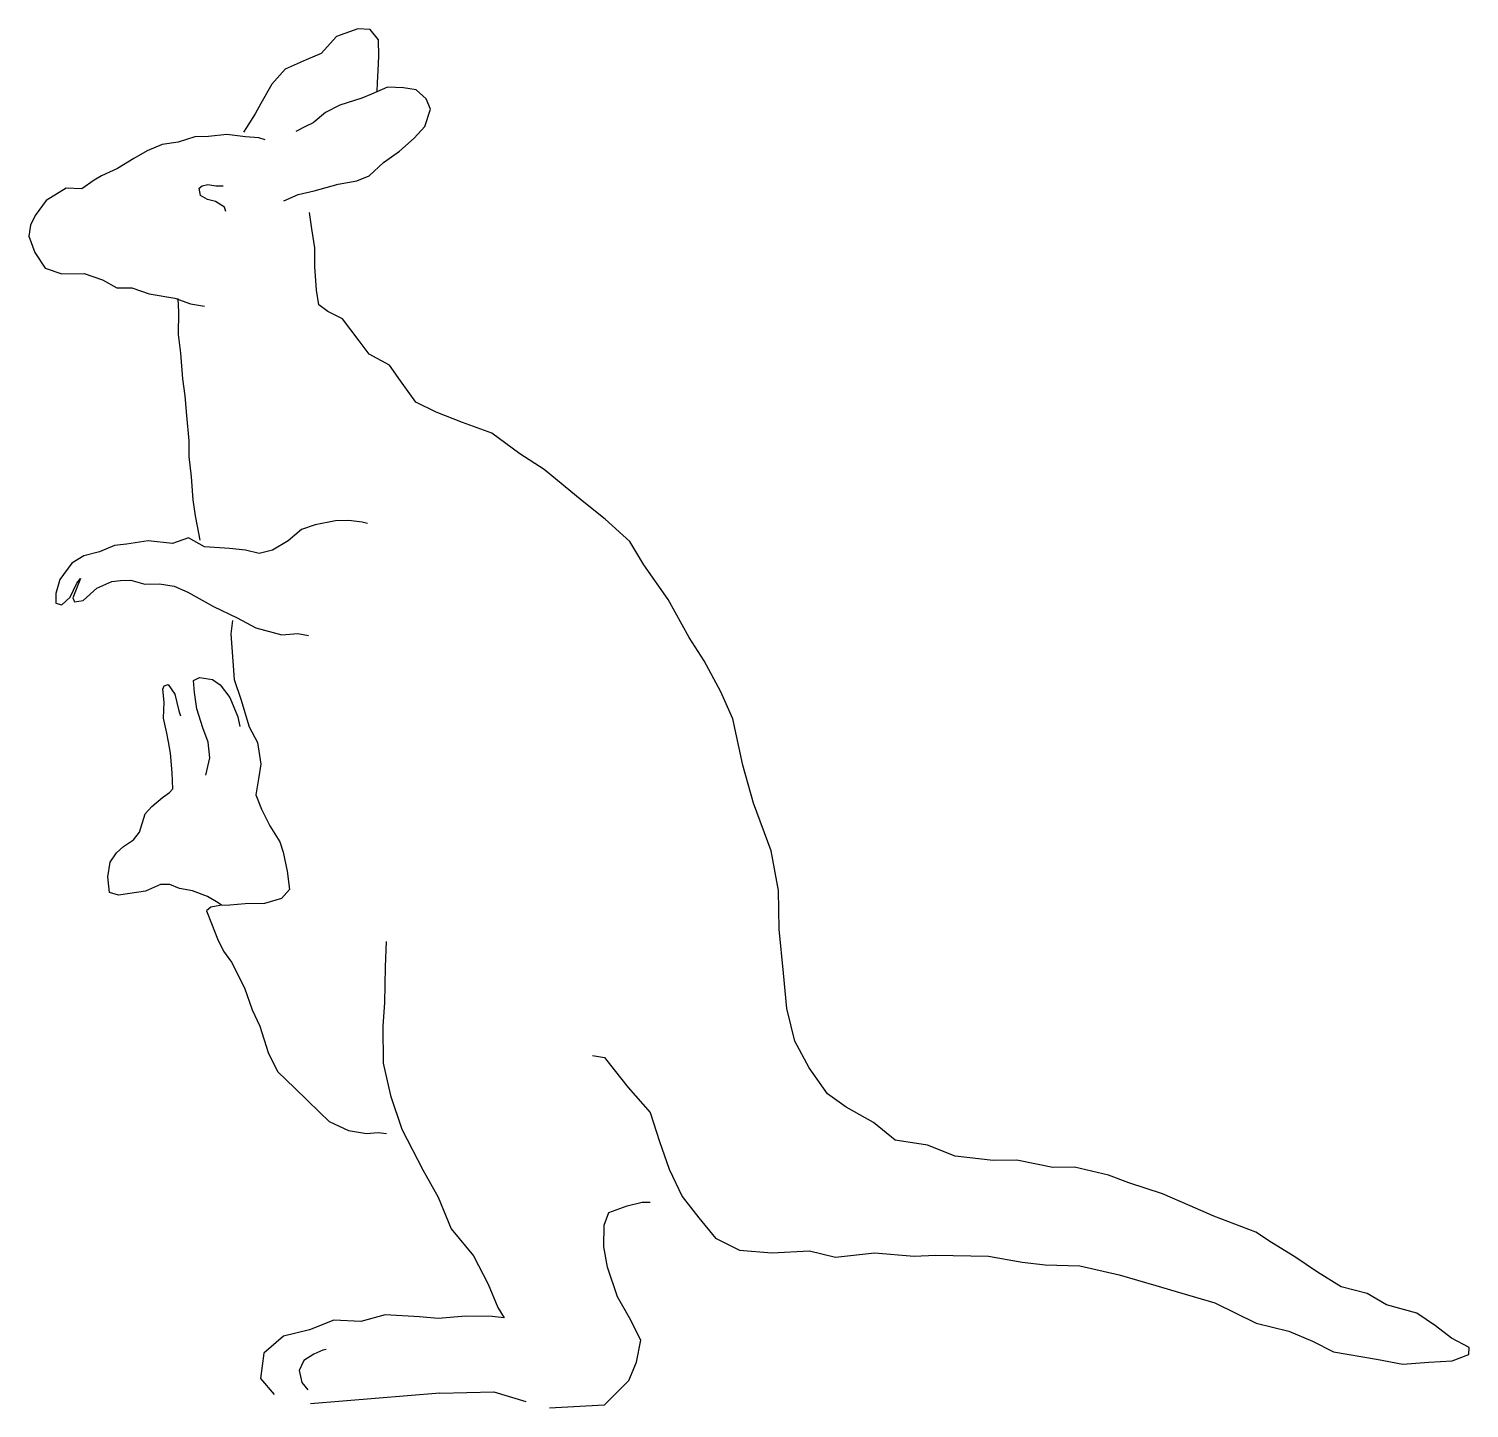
# Model space of a CAD drawing. Header units: millimetres. Extents: x -1477.79 to -1475.91, y 1770.34 to 1772.14.
import ezdxf

# ---------------------------------------------------------------- set-up
doc = ezdxf.new("R2010")
doc.units = ezdxf.units.MM
doc.header["$LTSCALE"] = 10
doc.layers.add('Animais', color=2, linetype='Continuous')

msp = doc.modelspace()

# ---------------------------------------------------------------- linework, layer by layer
at = {"layer": 'Animais'}
for p, q in [((-1477.3848, 1772.1293), (-1477.405, 1772.1071)), ((-1477.3569, 1772.1391), (-1477.3848, 1772.1293)), ((-1477.3408, 1772.1384), (-1477.3569, 1772.1391)), ((-1477.3303, 1772.1247), (-1477.3408, 1772.1384)), ((-1477.3296, 1772.1037), (-1477.3303, 1772.1247)), ((-1477.4245, 1772.0986), (-1477.4517, 1772.0865)), ((-1477.405, 1772.1071), (-1477.4245, 1772.0986)), ((-1477.3304, 1772.085), (-1477.3296, 1772.1037)), ((-1477.4517, 1772.0865), (-1477.469, 1772.0669)), ((-1477.3316, 1772.0689), (-1477.3304, 1772.085)), ((-1477.469, 1772.0669), (-1477.4834, 1772.042)), ((-1477.3393, 1772.0541), (-1477.3518, 1772.0488)), ((-1477.3186, 1772.063), (-1477.3393, 1772.0541)), ((-1477.3317, 1772.0573), (-1477.3316, 1772.0689)), ((-1477.2977, 1772.0621), (-1477.3186, 1772.063)), ((-1477.281, 1772.0596), (-1477.2977, 1772.0621)), ((-1477.2681, 1772.048), (-1477.281, 1772.0596)), ((-1477.4834, 1772.042), (-1477.4909, 1772.0283)), ((-1477.3806, 1772.0398), (-1477.3991, 1772.03)), ((-1477.3518, 1772.0488), (-1477.3806, 1772.0398)), ((-1477.2697, 1772.012), (-1477.2624, 1772.0345)), ((-1477.2624, 1772.0345), (-1477.2681, 1772.048)), ((-1477.4909, 1772.0283), (-1477.5023, 1772.0108)), ((-1477.4154, 1772.0168), (-1477.4254, 1772.012)), ((-1477.3991, 1772.03), (-1477.4154, 1772.0168)), ((-1477.5696, 1771.9986), (-1477.5913, 1771.9916)), ((-1477.5515, 1771.999), (-1477.5696, 1771.9986)), ((-1477.5276, 1772.0015), (-1477.5515, 1771.999)), ((-1477.5033, 1771.9986), (-1477.5276, 1772.0015)), ((-1477.5023, 1772.0108), (-1477.506, 1772.0047)), ((-1477.486, 1771.9973), (-1477.5033, 1771.9986)), ((-1477.478, 1771.9946), (-1477.486, 1771.9973)), ((-1477.4254, 1772.012), (-1477.438, 1772.0055)), ((-1477.3026, 1771.9797), (-1477.2838, 1771.9969)), ((-1477.2838, 1771.9969), (-1477.2697, 1772.012)), ((-1477.6315, 1771.98), (-1477.6488, 1771.9703)), ((-1477.6119, 1771.9884), (-1477.6315, 1771.98)), ((-1477.5913, 1771.9916), (-1477.6119, 1771.9884)), ((-1477.3235, 1771.965), (-1477.3026, 1771.9797)), ((-1477.6488, 1771.9703), (-1477.6702, 1771.9573)), ((-1477.3423, 1771.9478), (-1477.3235, 1771.965)), ((-1477.7006, 1771.9418), (-1477.7168, 1771.9308)), ((-1477.691, 1771.9477), (-1477.7006, 1771.9418)), ((-1477.6702, 1771.9573), (-1477.691, 1771.9477)), ((-1477.3828, 1771.9368), (-1477.3583, 1771.941)), ((-1477.3583, 1771.941), (-1477.3423, 1771.9478)), ((-1477.737, 1771.9317), (-1477.7633, 1771.9155)), ((-1477.7168, 1771.9308), (-1477.737, 1771.9317)), ((-1477.5639, 1771.9317), (-1477.5597, 1771.9344)), ((-1477.5619, 1771.9222), (-1477.5639, 1771.9317)), ((-1477.553, 1771.9167), (-1477.5619, 1771.9222)), ((-1477.5597, 1771.9344), (-1477.5526, 1771.9364)), ((-1477.5526, 1771.9364), (-1477.5423, 1771.9348)), ((-1477.5423, 1771.9348), (-1477.5324, 1771.9348)), ((-1477.4536, 1771.9151), (-1477.4347, 1771.9235)), ((-1477.4347, 1771.9235), (-1477.4141, 1771.9279)), ((-1477.4141, 1771.9279), (-1477.3828, 1771.9368)), ((-1477.7633, 1771.9155), (-1477.7776, 1771.8959)), ((-1477.5425, 1771.9144), (-1477.553, 1771.9167)), ((-1477.5308, 1771.9068), (-1477.5425, 1771.9144)), ((-1477.5292, 1771.901), (-1477.5308, 1771.9068)), ((-1477.7834, 1771.8834), (-1477.7858, 1771.8689)), ((-1477.7776, 1771.8959), (-1477.7834, 1771.8834)), ((-1477.4169, 1771.8786), (-1477.4201, 1771.8997)), ((-1477.7858, 1771.8689), (-1477.7781, 1771.8476)), ((-1477.4133, 1771.8539), (-1477.4169, 1771.8786)), ((-1477.7781, 1771.8476), (-1477.7643, 1771.8272)), ((-1477.4133, 1771.8296), (-1477.4133, 1771.8539)), ((-1477.7643, 1771.8272), (-1477.7427, 1771.8199)), ((-1477.4111, 1771.7987), (-1477.4133, 1771.8296)), ((-1477.7427, 1771.8199), (-1477.7136, 1771.8204)), ((-1477.7136, 1771.8204), (-1477.6896, 1771.8123)), ((-1477.6896, 1771.8123), (-1477.6713, 1771.8016)), ((-1477.6713, 1771.8016), (-1477.6516, 1771.8019)), ((-1477.6516, 1771.8019), (-1477.6288, 1771.7939)), ((-1477.6288, 1771.7939), (-1477.5953, 1771.7883)), ((-1477.4079, 1771.7795), (-1477.4111, 1771.7987)), ((-1477.5953, 1771.7883), (-1477.5752, 1771.781)), ((-1477.5918, 1771.7877), (-1477.5908, 1771.7701)), ((-1477.5752, 1771.781), (-1477.5568, 1771.7779)), ((-1477.3962, 1771.7708), (-1477.4079, 1771.7795)), ((-1477.3769, 1771.7612), (-1477.3962, 1771.7708)), ((-1477.5908, 1771.7701), (-1477.591, 1771.741)), ((-1477.3553, 1771.7328), (-1477.3769, 1771.7612)), ((-1477.591, 1771.741), (-1477.588, 1771.7165)), ((-1477.3422, 1771.7154), (-1477.3553, 1771.7328)), ((-1477.588, 1771.7165), (-1477.5854, 1771.6834)), ((-1477.3156, 1771.7009), (-1477.3422, 1771.7154)), ((-1477.3013, 1771.6805), (-1477.3156, 1771.7009)), ((-1477.5854, 1771.6834), (-1477.5824, 1771.6611)), ((-1477.2816, 1771.6529), (-1477.3013, 1771.6805)), ((-1477.5824, 1771.6611), (-1477.5805, 1771.6355)), ((-1477.255, 1771.64), (-1477.2816, 1771.6529)), ((-1477.2207, 1771.6264), (-1477.255, 1771.64)), ((-1477.5805, 1771.6355), (-1477.5774, 1771.6026)), ((-1477.1823, 1771.6124), (-1477.2207, 1771.6264)), ((-1477.5774, 1771.6026), (-1477.5771, 1771.5819)), ((-1477.1459, 1771.5857), (-1477.1823, 1771.6124)), ((-1477.1141, 1771.5651), (-1477.1459, 1771.5857)), ((-1477.5771, 1771.5819), (-1477.5742, 1771.5555)), ((-1477.0648, 1771.5241), (-1477.1141, 1771.5651)), ((-1477.5742, 1771.5555), (-1477.5721, 1771.5258)), ((-1477.5721, 1771.5258), (-1477.569, 1771.5047)), ((-1477.0346, 1771.5006), (-1477.0648, 1771.5241)), ((-1477.569, 1771.5047), (-1477.5662, 1771.4913)), ((-1477.5662, 1771.4913), (-1477.5629, 1771.4731)), ((-1477.4125, 1771.4931), (-1477.4303, 1771.4869)), ((-1477.3863, 1771.4982), (-1477.4125, 1771.4931)), ((-1477.3687, 1771.4987), (-1477.3863, 1771.4982)), ((-1477.3514, 1771.4967), (-1477.3687, 1771.4987)), ((-1477.3445, 1771.4947), (-1477.3514, 1771.4967)), ((-1477.0027, 1771.4712), (-1477.0346, 1771.5006)), ((-1477.6304, 1771.472), (-1477.6583, 1771.468)), ((-1477.5985, 1771.4689), (-1477.6304, 1771.472)), ((-1477.5778, 1771.476), (-1477.5985, 1771.4689)), ((-1477.5568, 1771.4642), (-1477.5778, 1771.476)), ((-1477.4479, 1771.4721), (-1477.4681, 1771.4602)), ((-1477.4303, 1771.4869), (-1477.4479, 1771.4721)), ((-1476.9843, 1771.4408), (-1477.0027, 1771.4712)), ((-1477.7143, 1771.4525), (-1477.7297, 1771.4433)), ((-1477.6937, 1771.458), (-1477.7143, 1771.4525)), ((-1477.6742, 1771.4663), (-1477.6937, 1771.458)), ((-1477.6583, 1771.468), (-1477.6742, 1771.4663)), ((-1477.5244, 1771.462), (-1477.5568, 1771.4642)), ((-1477.5036, 1771.4599), (-1477.5244, 1771.462)), ((-1477.4857, 1771.4557), (-1477.5036, 1771.4599)), ((-1477.4681, 1771.4602), (-1477.4857, 1771.4557)), ((-1477.7297, 1771.4433), (-1477.7453, 1771.422)), ((-1476.9526, 1771.3958), (-1476.9843, 1771.4408)), ((-1477.7453, 1771.422), (-1477.7507, 1771.4035)), ((-1477.7317, 1771.3986), (-1477.7234, 1771.4169)), ((-1477.7185, 1771.423), (-1477.7283, 1771.3979)), ((-1477.7234, 1771.4169), (-1477.7185, 1771.423)), ((-1477.697, 1771.4105), (-1477.6774, 1771.419)), ((-1477.6774, 1771.419), (-1477.6664, 1771.4207)), ((-1477.6664, 1771.4207), (-1477.6529, 1771.4208)), ((-1477.6529, 1771.4208), (-1477.6346, 1771.4159)), ((-1477.6346, 1771.4159), (-1477.6153, 1771.4162)), ((-1477.6153, 1771.4162), (-1477.5964, 1771.413)), ((-1477.7507, 1771.4035), (-1477.7508, 1771.3908)), ((-1477.7427, 1771.3887), (-1477.7317, 1771.3986)), ((-1477.7283, 1771.3979), (-1477.7262, 1771.3926)), ((-1477.7151, 1771.3944), (-1477.697, 1771.4105)), ((-1477.5964, 1771.413), (-1477.5787, 1771.4052)), ((-1477.5787, 1771.4052), (-1477.5451, 1771.3868)), ((-1476.9252, 1771.3464), (-1476.9526, 1771.3958)), ((-1477.7508, 1771.3908), (-1477.7427, 1771.3887)), ((-1477.7262, 1771.3926), (-1477.7151, 1771.3944)), ((-1477.5451, 1771.3868), (-1477.5145, 1771.372)), ((-1477.5204, 1771.3684), (-1477.5224, 1771.3509)), ((-1477.5145, 1771.372), (-1477.49, 1771.3588)), ((-1477.49, 1771.3588), (-1477.4562, 1771.3497)), ((-1477.5224, 1771.3509), (-1477.5199, 1771.3154)), ((-1477.4562, 1771.3497), (-1477.4352, 1771.3516)), ((-1477.4352, 1771.3516), (-1477.4214, 1771.3488)), ((-1476.9056, 1771.3159), (-1476.9252, 1771.3464)), ((-1477.5199, 1771.3154), (-1477.5181, 1771.2915)), ((-1476.8842, 1771.2754), (-1476.9056, 1771.3159)), ((-1477.6111, 1771.2788), (-1477.6092, 1771.2833)), ((-1477.6092, 1771.2833), (-1477.6043, 1771.285)), ((-1477.6043, 1771.285), (-1477.5957, 1771.2723)), ((-1477.5711, 1771.2904), (-1477.5632, 1771.294)), ((-1477.5699, 1771.2746), (-1477.5711, 1771.2904)), ((-1477.5632, 1771.294), (-1477.5465, 1771.2916)), ((-1477.5465, 1771.2916), (-1477.5364, 1771.2848)), ((-1477.5364, 1771.2848), (-1477.5237, 1771.2679)), ((-1477.5181, 1771.2915), (-1477.5093, 1771.2661)), ((-1477.6095, 1771.2619), (-1477.6111, 1771.2788)), ((-1477.5957, 1771.2723), (-1477.5902, 1771.2506)), ((-1477.5669, 1771.2535), (-1477.5699, 1771.2746)), ((-1477.5237, 1771.2679), (-1477.5133, 1771.2431)), ((-1477.5093, 1771.2661), (-1477.4987, 1771.2297)), ((-1476.8683, 1771.2403), (-1476.8842, 1771.2754)), ((-1477.6104, 1771.241), (-1477.6095, 1771.2619)), ((-1477.5902, 1771.2506), (-1477.5881, 1771.2441)), ((-1477.5592, 1771.2288), (-1477.5669, 1771.2535)), ((-1477.606, 1771.2217), (-1477.6104, 1771.241)), ((-1477.552, 1771.2099), (-1477.5592, 1771.2288)), ((-1477.5133, 1771.2431), (-1477.5109, 1771.2302)), ((-1477.4987, 1771.2297), (-1477.488, 1771.2094)), ((-1476.8553, 1771.18), (-1476.8683, 1771.2403)), ((-1477.6036, 1771.2105), (-1477.606, 1771.2217)), ((-1477.6013, 1771.1958), (-1477.6036, 1771.2105)), ((-1477.5499, 1771.1894), (-1477.552, 1771.2099)), ((-1477.488, 1771.2094), (-1477.4835, 1771.1813)), ((-1477.5991, 1771.1701), (-1477.6013, 1771.1958)), ((-1477.555, 1771.167), (-1477.5499, 1771.1894)), ((-1477.5983, 1771.1492), (-1477.5991, 1771.1701)), ((-1477.4835, 1771.1813), (-1477.4867, 1771.1622)), ((-1476.8413, 1771.1305), (-1476.8553, 1771.18)), ((-1477.4867, 1771.1622), (-1477.4899, 1771.1414)), ((-1477.6254, 1771.126), (-1477.6116, 1771.1377)), ((-1477.6116, 1771.1377), (-1477.6025, 1771.1442)), ((-1477.6025, 1771.1442), (-1477.5983, 1771.1492)), ((-1477.4899, 1771.1414), (-1477.4825, 1771.1225)), ((-1477.6414, 1771.0925), (-1477.634, 1771.1165)), ((-1477.634, 1771.1165), (-1477.6254, 1771.126)), ((-1477.4825, 1771.1225), (-1477.4719, 1771.1011)), ((-1476.8184, 1771.0685), (-1476.8413, 1771.1305)), ((-1477.4719, 1771.1011), (-1477.4589, 1771.0803)), ((-1477.6626, 1771.0742), (-1477.6495, 1771.0828)), ((-1477.6495, 1771.0828), (-1477.6414, 1771.0925)), ((-1477.4589, 1771.0803), (-1477.4544, 1771.0666)), ((-1477.6799, 1771.0535), (-1477.6717, 1771.0659)), ((-1477.6717, 1771.0659), (-1477.6626, 1771.0742)), ((-1477.4544, 1771.0666), (-1477.449, 1771.042)), ((-1476.8091, 1771.0169), (-1476.8184, 1771.0685)), ((-1477.683, 1771.0344), (-1477.6799, 1771.0535)), ((-1477.449, 1771.042), (-1477.446, 1771.0181)), ((-1477.6805, 1771.0139), (-1477.683, 1771.0344)), ((-1477.6143, 1771.0244), (-1477.6339, 1771.0159)), ((-1477.602, 1771.0244), (-1477.6143, 1771.0244)), ((-1477.5895, 1771.0192), (-1477.602, 1771.0244)), ((-1477.6689, 1771.0105), (-1477.6805, 1771.0139)), ((-1477.6543, 1771.0127), (-1477.6689, 1771.0105)), ((-1477.6339, 1771.0159), (-1477.6543, 1771.0127)), ((-1477.5723, 1771.0161), (-1477.5895, 1771.0192)), ((-1477.5528, 1771.0089), (-1477.5723, 1771.0161)), ((-1477.5392, 1771.0008), (-1477.5528, 1771.0089)), ((-1477.5348, 1770.9975), (-1477.5392, 1771.0008)), ((-1477.4564, 1771.0063), (-1477.4788, 1770.9998)), ((-1477.446, 1771.0181), (-1477.4564, 1771.0063)), ((-1476.808, 1770.9663), (-1476.8091, 1771.0169)), ((-1477.5487, 1770.9952), (-1477.5542, 1770.9904)), ((-1477.5542, 1770.9904), (-1477.5479, 1770.9738)), ((-1477.537, 1770.9971), (-1477.5487, 1770.9952)), ((-1477.5237, 1770.9977), (-1477.537, 1770.9971)), ((-1477.5039, 1770.9992), (-1477.5237, 1770.9977)), ((-1477.4788, 1770.9998), (-1477.5039, 1770.9992)), ((-1477.5479, 1770.9738), (-1477.5401, 1770.9537)), ((-1476.8024, 1770.9091), (-1476.808, 1770.9663)), ((-1477.5401, 1770.9537), (-1477.5322, 1770.9376)), ((-1477.32, 1770.9503), (-1477.3215, 1770.9172)), ((-1477.5322, 1770.9376), (-1477.5217, 1770.9232)), ((-1477.5217, 1770.9232), (-1477.5047, 1770.8899)), ((-1477.3215, 1770.9172), (-1477.3225, 1770.8702)), ((-1476.798, 1770.863), (-1476.8024, 1770.9091)), ((-1477.5047, 1770.8899), (-1477.4949, 1770.8611)), ((-1477.3225, 1770.8702), (-1477.3244, 1770.8405)), ((-1477.4949, 1770.8611), (-1477.4848, 1770.8402)), ((-1476.7878, 1770.8206), (-1476.798, 1770.863)), ((-1477.4848, 1770.8402), (-1477.4741, 1770.8055)), ((-1477.3244, 1770.8405), (-1477.3242, 1770.7918)), ((-1476.7689, 1770.7856), (-1476.7878, 1770.8206)), ((-1477.4741, 1770.8055), (-1477.4619, 1770.7811)), ((-1477.0511, 1770.8016), (-1477.0356, 1770.7992)), ((-1477.0356, 1770.7992), (-1477.023, 1770.783)), ((-1477.4619, 1770.7811), (-1477.439, 1770.7591)), ((-1477.3242, 1770.7918), (-1477.3145, 1770.7495)), ((-1477.023, 1770.783), (-1477.0048, 1770.76)), ((-1476.7449, 1770.752), (-1476.7689, 1770.7856)), ((-1477.439, 1770.7591), (-1477.4072, 1770.7281)), ((-1477.0048, 1770.76), (-1476.9761, 1770.7274)), ((-1477.3145, 1770.7495), (-1477.2996, 1770.7058)), ((-1476.7206, 1770.7345), (-1476.7449, 1770.752)), ((-1477.4072, 1770.7281), (-1477.3945, 1770.716)), ((-1476.9761, 1770.7274), (-1476.9639, 1770.6897)), ((-1476.6849, 1770.7144), (-1476.7206, 1770.7345)), ((-1477.3945, 1770.716), (-1477.3694, 1770.7043)), ((-1477.3694, 1770.7043), (-1477.3458, 1770.7003)), ((-1477.3458, 1770.7003), (-1477.3306, 1770.7014)), ((-1477.3306, 1770.7014), (-1477.3196, 1770.7003)), ((-1477.2996, 1770.7058), (-1477.2723, 1770.6529)), ((-1476.6568, 1770.6917), (-1476.6849, 1770.7144)), ((-1476.9639, 1770.6897), (-1476.9515, 1770.6536)), ((-1476.6147, 1770.685), (-1476.6568, 1770.6917)), ((-1476.5787, 1770.6707), (-1476.6147, 1770.685)), ((-1476.5291, 1770.665), (-1476.5787, 1770.6707)), ((-1476.4983, 1770.6654), (-1476.5291, 1770.665)), ((-1476.4515, 1770.6558), (-1476.4983, 1770.6654)), ((-1477.2723, 1770.6529), (-1477.2525, 1770.6172)), ((-1476.9515, 1770.6536), (-1476.9345, 1770.6181)), ((-1476.4231, 1770.6562), (-1476.4515, 1770.6558)), ((-1476.3788, 1770.6461), (-1476.4231, 1770.6562)), ((-1476.3525, 1770.6357), (-1476.3788, 1770.6461)), ((-1476.3084, 1770.6215), (-1476.3525, 1770.6357)), ((-1477.2525, 1770.6172), (-1477.2356, 1770.5762)), ((-1477.0059, 1770.6061), (-1476.9865, 1770.6106)), ((-1476.9865, 1770.6106), (-1476.9761, 1770.6106)), ((-1476.9345, 1770.6181), (-1476.9125, 1770.5904)), ((-1476.2725, 1770.6059), (-1476.3084, 1770.6215)), ((-1477.0362, 1770.5808), (-1477.0301, 1770.5974)), ((-1477.0301, 1770.5974), (-1477.0059, 1770.6061)), ((-1476.9125, 1770.5904), (-1476.891, 1770.5637)), ((-1476.2417, 1770.5923), (-1476.2725, 1770.6059)), ((-1476.1868, 1770.5718), (-1476.2417, 1770.5923)), ((-1477.2356, 1770.5762), (-1477.2065, 1770.5407)), ((-1477.0367, 1770.5524), (-1477.0362, 1770.5808)), ((-1476.1666, 1770.5581), (-1476.1868, 1770.5718)), ((-1477.0316, 1770.5259), (-1477.0367, 1770.5524)), ((-1476.891, 1770.5637), (-1476.8597, 1770.5484)), ((-1476.136, 1770.5394), (-1476.1666, 1770.5581)), ((-1477.2065, 1770.5407), (-1477.1872, 1770.5037)), ((-1476.8597, 1770.5484), (-1476.8174, 1770.5448)), ((-1476.8174, 1770.5448), (-1476.7685, 1770.5472)), ((-1476.7685, 1770.5472), (-1476.7346, 1770.5389)), ((-1476.7346, 1770.5389), (-1476.6838, 1770.5446)), ((-1476.6838, 1770.5446), (-1476.6322, 1770.5406)), ((-1476.6322, 1770.5406), (-1476.6043, 1770.5417)), ((-1476.6043, 1770.5417), (-1476.5352, 1770.5403)), ((-1476.5352, 1770.5403), (-1476.4914, 1770.5326)), ((-1476.4914, 1770.5326), (-1476.4613, 1770.5289)), ((-1476.1067, 1770.5195), (-1476.136, 1770.5394)), ((-1477.0187, 1770.4875), (-1477.0316, 1770.5259)), ((-1476.4613, 1770.5289), (-1476.4161, 1770.528)), ((-1476.4161, 1770.528), (-1476.3648, 1770.5159)), ((-1476.3648, 1770.5159), (-1476.3173, 1770.5022)), ((-1476.0756, 1770.5006), (-1476.1067, 1770.5195)), ((-1477.1872, 1770.5037), (-1477.1746, 1770.4736)), ((-1476.3173, 1770.5022), (-1476.2835, 1770.492)), ((-1476.0418, 1770.4916), (-1476.0756, 1770.5006)), ((-1477.0031, 1770.4601), (-1477.0187, 1770.4875)), ((-1476.2835, 1770.492), (-1476.2405, 1770.4795)), ((-1476.2405, 1770.4795), (-1476.1863, 1770.4533)), ((-1476.0167, 1770.477), (-1476.0418, 1770.4916)), ((-1475.9772, 1770.466), (-1476.0167, 1770.477)), ((-1477.3885, 1770.4571), (-1477.4199, 1770.4445)), ((-1477.3531, 1770.4555), (-1477.3885, 1770.4571)), ((-1477.3214, 1770.4639), (-1477.3531, 1770.4555)), ((-1477.2768, 1770.4613), (-1477.3214, 1770.4639)), ((-1477.2525, 1770.459), (-1477.2768, 1770.4613)), ((-1477.2163, 1770.4621), (-1477.2525, 1770.459)), ((-1477.1821, 1770.4618), (-1477.2163, 1770.4621)), ((-1477.1665, 1770.4599), (-1477.1821, 1770.4618)), ((-1477.1746, 1770.4736), (-1477.1665, 1770.4599)), ((-1476.9882, 1770.431), (-1477.0031, 1770.4601)), ((-1475.9529, 1770.4498), (-1475.9772, 1770.466)), ((-1477.4199, 1770.4445), (-1477.4539, 1770.4362)), ((-1476.1863, 1770.4533), (-1476.1439, 1770.4427)), ((-1476.1439, 1770.4427), (-1476.113, 1770.4297)), ((-1475.9321, 1770.4337), (-1475.9529, 1770.4498)), ((-1477.4539, 1770.4362), (-1477.4795, 1770.414)), ((-1477.3984, 1770.419), (-1477.4025, 1770.418)), ((-1476.9941, 1770.4022), (-1476.9882, 1770.431)), ((-1476.113, 1770.4297), (-1476.0858, 1770.4157)), ((-1475.9088, 1770.4216), (-1475.9321, 1770.4337)), ((-1475.9093, 1770.4124), (-1475.9088, 1770.4216)), ((-1477.4795, 1770.414), (-1477.4838, 1770.3811)), ((-1477.4274, 1770.4047), (-1477.4333, 1770.3916)), ((-1477.4143, 1770.4128), (-1477.4274, 1770.4047)), ((-1477.4025, 1770.418), (-1477.4143, 1770.4128)), ((-1477.0038, 1770.3783), (-1476.9941, 1770.4022)), ((-1476.0858, 1770.4157), (-1476.0297, 1770.4063)), ((-1476.0297, 1770.4063), (-1475.9953, 1770.3999)), ((-1475.9953, 1770.3999), (-1475.9615, 1770.4025)), ((-1475.9615, 1770.4025), (-1475.9311, 1770.4041)), ((-1475.9311, 1770.4041), (-1475.9093, 1770.4124)), ((-1477.4333, 1770.3916), (-1477.4299, 1770.3757)), ((-1477.4838, 1770.3811), (-1477.4662, 1770.3604)), ((-1477.4299, 1770.3757), (-1477.4223, 1770.3661)), ((-1477.2504, 1770.3619), (-1477.18, 1770.3635)), ((-1477.18, 1770.3635), (-1477.1382, 1770.3511)), ((-1477.0361, 1770.3465), (-1477.0038, 1770.3783)), ((-1477.2504, 1770.3619), (-1477.4187, 1770.3479)), ((-1477.0361, 1770.3465), (-1477.1072, 1770.3424))]:
    msp.add_line(p, q, dxfattribs=at)

doc.saveas('drawing.dxf')
